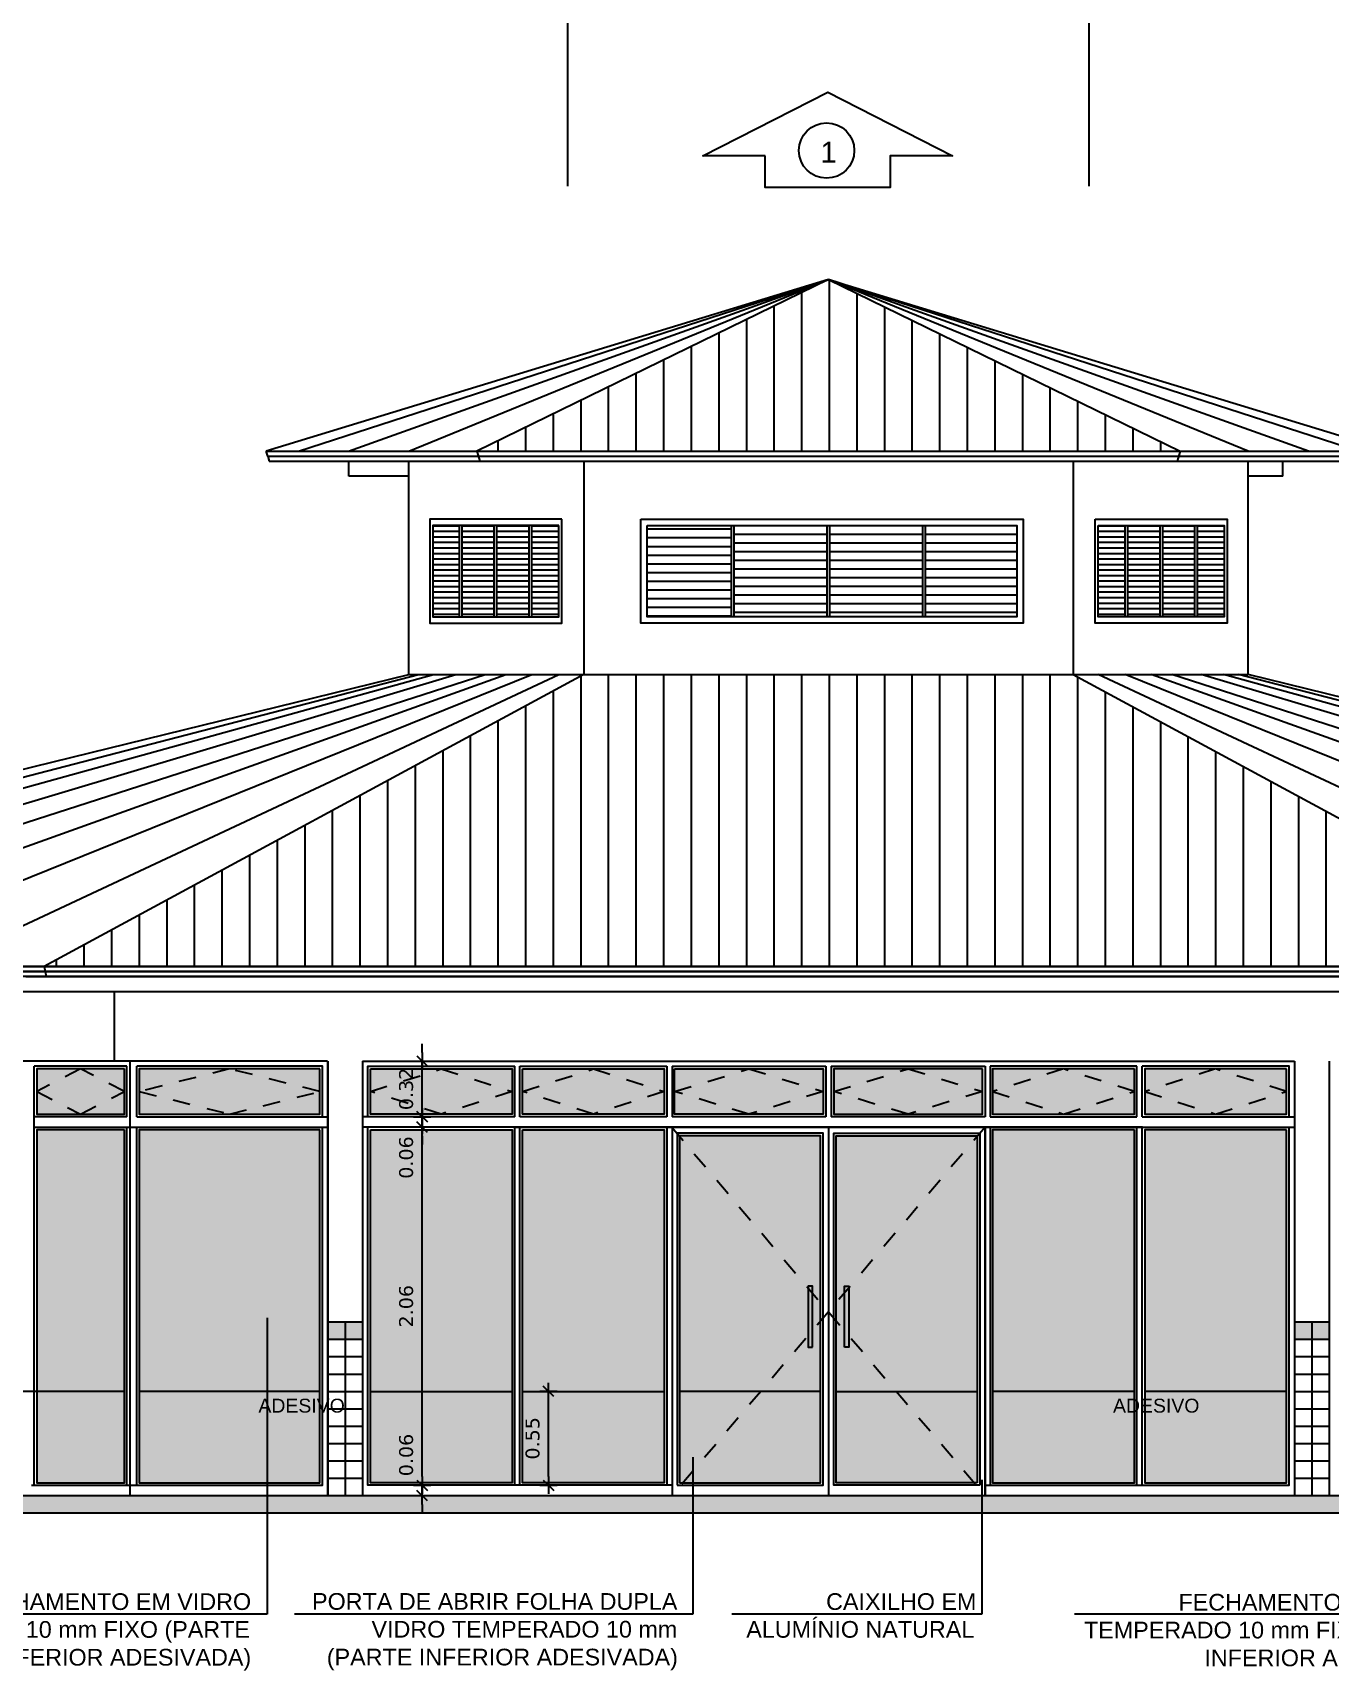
# Model space of a CAD drawing. Extents: x 299 to 462, y 54 to 131.
# Drawn here: x 335.65 to 343.11, y 61.16 to 70.59 of the extents above; entities that cross this region are included whole.
import ezdxf

# ---------------------------------------------------------------- set-up
doc = ezdxf.new("R2010")
doc.units = 0
doc.header["$LTSCALE"] = 0.005
doc.header["$PDMODE"] = 3
doc.linetypes.add('HIDDEN', pattern=[9.525, 6.35, -3.175])
doc.linetypes.add('HIDDEN2', pattern=[0.1875, 0.125, -0.0625])
doc.layers.get('0').update_dxf_attribs({"linetype": 'CONTINUOUS'})
doc.layers.get('Defpoints').update_dxf_attribs({"linetype": 'CONTINUOUS'})
for name, color, linetype in [('01', 1, 'CONTINUOUS'), ('0_HATCH', 1, 'CONTINUOUS'), ('A-01', 1, 'CONTINUOUS'), ('A-ALV', 6, 'CONTINUOUS'), ('A-CHAO', 8, 'CONTINUOUS'), ('A-ESQ', 1, 'CONTINUOUS'), ('A-PISOS-NIVEL', 1, 'CONTINUOUS'), ('AR-VEGETAÇÃO_árvores', 96, 'HIDDEN'), ('ARQ-ALV-VISTA2', 2, 'CONTINUOUS'), ('ARQ-CTA-1_075', 1, 'CONTINUOUS'), ('ARQ-ESQ-VISTA1', 2, 'CONTINUOUS'), ('ARQ-ESQ-VISTA2', 1, 'CONTINUOUS'), ('ARQ-HTC', 9, 'CONTINUOUS'), ('ARQ-PIS-CORTE', 2, 'CONTINUOUS'), ('ARQ-SMB-1_050', 1, 'CONTINUOUS'), ('ARQ-SMB-1_100', 1, 'CONTINUOUS'), ('ARQ-TXT-1_050', 2, 'CONTINUOUS'), ('ARQ-TXT-1_075', 2, 'CONTINUOUS')]:
    doc.layers.add(name, color=color, linetype=linetype)
doc.styles.add('A20', font='arial.ttf', dxfattribs={"height": 0.2})
doc.styles.add('ESC-50-A20', font='arial.ttf', dxfattribs={"height": 0.1})
doc.styles.add('FNDE Texto Cota 0025', font='verdana.ttf', dxfattribs={"height": 0.04})
doc.styles.add('FNDE Texto Cota 0050', font='verdana.ttf', dxfattribs={"height": 0.08})
doc.dimstyles.new('FNDE 1-0025', dxfattribs={"dimscale": 5, "dimtxt": 0.04, "dimasz": 0.0035, "dimexe": 0.15, "dimexo": 0.15, "dimgap": 0.0025, "dimtad": 1, "dimzin": 1, "dimdsep": 46, "dimtxsty": 'FNDE Texto Cota 0025', "dimblk": 'tic', "dimcen": 0.015, "dimdle": 0.15, "dimse1": 1, "dimse2": 1, "dimclrd": 251, "dimclre": 251, "dimclrt": 256, "dimaunit": 1, "dimadec": 3, "dimazin": 0, "dimtfac": 1, "dimtix": 1, "dimtmove": 2, "dimatfit": 3, "dimfxl": 0.15, "dimtvp": 1, "dimtolj": 1, "dimtzin": 0, "dimarcsym": 0})
doc.dimstyles.new('FNDE 1-0050', dxfattribs={"dimscale": 5, "dimtxt": 0.08, "dimasz": 0.01, "dimexe": 0.15, "dimexo": 0.15, "dimgap": 0.01, "dimtad": 1, "dimzin": 1, "dimdsep": 46, "dimtxsty": 'FNDE Texto Cota 0050', "dimblk": 'tic', "dimcen": 0.015, "dimdle": 0.15, "dimse1": 1, "dimse2": 1, "dimclrd": 251, "dimclre": 251, "dimclrt": 256, "dimaunit": 1, "dimadec": 3, "dimazin": 0, "dimtfac": 1, "dimtix": 1, "dimtmove": 2, "dimatfit": 3, "dimfxl": 0.15, "dimtvp": 1, "dimtolj": 1, "dimtzin": 0, "dimarcsym": 0})
pattern_1 = [(180, (316.18878, 58.401653), (-7e-18, -0.05), [])]
pattern_2 = [(90, (142.59208, 18.1505), (-0.15875, 3e-17), [])]
pattern_3 = [(7e-15, (538.08257, 23.870808), (3e-18, -0.03175), [])]
pattern_4 = [(180, (142.37796, 23.870808), (-3e-18, -0.03175), [])]

# ---------------------------------------------------------------- blocks, each defined once
blk = doc.blocks.new('tic')
at = {"color": 251}
for p, q in [((-1, 0), (1, 0)), ((0, -1), (0, 1))]:
    blk.add_line(p, q, dxfattribs=at)
blk.add_line((-0.6, -0.6), (0.6, 0.6))
blk = doc.blocks.new('*D12')
at = {"layer": 'ARQ-SMB-1_050', "color": 251, "lineweight": -2, "ltscale": 0.1, "transparency": 16777216}
blk.add_line((337.8931, 62.2797), (337.8931, 64.2397), dxfattribs=at)
at = {"layer": 'Defpoints', "color": 0, "ltscale": 0.1, "transparency": 16777216}
for p in [(337.8931, 64.2897), (338.2818, 64.2897), (338.9455, 62.2297)]:
    blk.add_point(p, dxfattribs=at)
at = {"layer": 'ARQ-SMB-1_050', "color": 251, "lineweight": -2, "ltscale": 0.1, "transparency": 16777216, "xscale": 0.05, "yscale": 0.05, "zscale": 0.05}
for p, rotation in [((337.8931, 64.2897), 90), ((337.8931, 62.2297), 270)]:
    blk.add_blockref('tic', p, dxfattribs=dict(at, rotation=rotation))
at = {"layer": 'ARQ-SMB-1_050', "ltscale": 0.1, "transparency": 16777216, "insert": (337.8014, 63.2597), "char_height": 0.08, "attachment_point": 5, "rotation": 90, "style": 'FNDE Texto Cota 0050'}
blk.add_mtext('\\A1;2.06', dxfattribs=at)
blk = doc.blocks.new('*D13')
at = {"layer": 'ARQ-SMB-1_050', "color": 251, "lineweight": -2, "ltscale": 0.1, "transparency": 16777216}
for p, q in [((337.8931, 64.3997), (337.8931, 64.4497)), ((337.8931, 64.2897), (337.8931, 64.3497)), ((337.8931, 64.2397), (337.8931, 64.1897))]:
    blk.add_line(p, q, dxfattribs=at)
at = {"layer": 'Defpoints', "color": 0, "ltscale": 0.1, "transparency": 16777216}
for p in [(337.8931, 64.3497), (338.2818, 64.3497), (338.2818, 64.2897)]:
    blk.add_point(p, dxfattribs=at)
at = {"layer": 'ARQ-SMB-1_050', "color": 251, "lineweight": -2, "ltscale": 0.1, "transparency": 16777216, "xscale": 0.05, "yscale": 0.05, "zscale": 0.05}
for p, rotation in [((337.8931, 64.3497), 270), ((337.8931, 64.2897), 90)]:
    blk.add_blockref('tic', p, dxfattribs=dict(at, rotation=rotation))
at = {"layer": 'ARQ-SMB-1_050', "ltscale": 0.1, "transparency": 16777216, "insert": (337.8014, 64.115), "char_height": 0.08, "attachment_point": 5, "rotation": 90, "style": 'FNDE Texto Cota 0050'}
blk.add_mtext('\\A1;0.06', dxfattribs=at)
blk = doc.blocks.new('*D46')
at = {"layer": 'ARQ-SMB-1_050', "color": 251, "lineweight": -2, "ltscale": 0.1, "transparency": 16777216}
for p, q in [((337.8931, 62.2797), (337.8931, 62.3297)), ((337.8931, 62.1697), (337.8931, 62.2297)), ((337.8931, 62.1197), (337.8931, 62.0697))]:
    blk.add_line(p, q, dxfattribs=at)
at = {"layer": 'Defpoints', "color": 0, "ltscale": 0.1, "transparency": 16777216}
for p in [(337.8931, 62.2297), (338.3118, 62.2297), (338.3118, 62.1697)]:
    blk.add_point(p, dxfattribs=at)
at = {"layer": 'ARQ-SMB-1_050', "color": 251, "lineweight": -2, "ltscale": 0.1, "transparency": 16777216, "xscale": 0.05, "yscale": 0.05, "zscale": 0.05}
for p, rotation in [((337.8931, 62.2297), 270), ((337.8931, 62.1697), 90)]:
    blk.add_blockref('tic', p, dxfattribs=dict(at, rotation=rotation))
at = {"layer": 'ARQ-SMB-1_050', "ltscale": 0.1, "transparency": 16777216, "insert": (337.8014, 62.4037), "char_height": 0.08, "attachment_point": 5, "rotation": 90, "style": 'FNDE Texto Cota 0050'}
blk.add_mtext('\\A1;0.06', dxfattribs=at)
blk = doc.blocks.new('*D47')
at = {"layer": 'ARQ-SMB-1_050', "color": 251, "lineweight": -2, "ltscale": 0.1, "transparency": 16777216}
for p, q in [((337.8931, 64.7197), (337.8931, 64.7697)), ((337.8931, 64.3497), (337.8931, 64.6697)), ((337.8931, 64.2997), (337.8931, 64.2497))]:
    blk.add_line(p, q, dxfattribs=at)
at = {"layer": 'Defpoints', "color": 0, "ltscale": 0.1, "transparency": 16777216}
for p in [(337.8931, 64.6697), (338.2818, 64.6697), (338.2818, 64.3497)]:
    blk.add_point(p, dxfattribs=at)
at = {"layer": 'ARQ-SMB-1_050', "color": 251, "lineweight": -2, "ltscale": 0.1, "transparency": 16777216, "xscale": 0.05, "yscale": 0.05, "zscale": 0.05}
for p, rotation in [((337.8931, 64.6697), 270), ((337.8931, 64.3497), 90)]:
    blk.add_blockref('tic', p, dxfattribs=dict(at, rotation=rotation))
at = {"layer": 'ARQ-SMB-1_050', "ltscale": 0.1, "transparency": 16777216, "insert": (337.8014, 64.5097), "char_height": 0.08, "attachment_point": 5, "rotation": 90, "style": 'FNDE Texto Cota 0050'}
blk.add_mtext('\\A1;0.32', dxfattribs=at)
blk = doc.blocks.new('*D48')
at = {"layer": 'ARQ-SMB-1_050', "color": 251, "lineweight": -2, "ltscale": 0.1, "transparency": 16777216}
blk.add_line((338.6202, 62.2797), (338.6202, 62.7197), dxfattribs=at)
at = {"layer": 'Defpoints', "color": 0, "ltscale": 0.1, "transparency": 16777216}
for p in [(338.5184, 62.7697), (338.6202, 62.7697), (338.5034, 62.2297)]:
    blk.add_point(p, dxfattribs=at)
at = {"layer": 'ARQ-SMB-1_050', "color": 251, "lineweight": -2, "ltscale": 0.1, "transparency": 16777216, "xscale": 0.05, "yscale": 0.05, "zscale": 0.05}
for p, rotation in [((338.6202, 62.7697), 90), ((338.6202, 62.2297), 270)]:
    blk.add_blockref('tic', p, dxfattribs=dict(at, rotation=rotation))
at = {"layer": 'ARQ-SMB-1_050', "ltscale": 0.1, "transparency": 16777216, "insert": (338.5286, 62.4997), "char_height": 0.08, "attachment_point": 5, "rotation": 90, "style": 'FNDE Texto Cota 0050'}
blk.add_mtext('\\A1;0.55', dxfattribs=at)

msp = doc.modelspace()

# ---------------------------------------------------------------- hatches: boundary and pattern name
at = {"layer": '0_HATCH'}
h = msp.add_hatch(color=160, dxfattribs=at)
h.paths.add_polyline_path([(337.4504, 63.1697), (337.3504, 63.1697), (337.3504, 63.0697), (337.4504, 63.0697)])
h.paths.add_polyline_path([(337.5504, 63.1697), (337.4504, 63.1697), (337.4504, 63.0697), (337.5504, 63.0697)])
h = msp.add_hatch(color=160, dxfattribs=at)
h.paths.add_polyline_path([(343.0101, 63.1697), (342.9101, 63.1697), (342.9101, 63.0697), (343.0101, 63.0697)])
h.paths.add_polyline_path([(343.1101, 63.1697), (343.0101, 63.1697), (343.0101, 63.0697), (343.1101, 63.0697)])
at = {"layer": 'A-01'}
h = msp.add_hatch(dxfattribs=at)
h.set_pattern_fill('ANSI31', color=9, scale=0.05, angle=45, style=0)
h.set_pattern_definition(pattern_2)
h.paths.add_polyline_path([(338.2084, 68.178), (342.2521, 68.178), (340.2303, 69.1668)])
h = msp.add_hatch(dxfattribs=at)
h.set_pattern_fill('ANSI31', color=9, scale=0.05, angle=45, style=0)
h.set_pattern_definition(pattern_2)
h.paths.add_polyline_path([(338.8225, 66.8937), (335.7184, 65.213), (344.7421, 65.213), (341.638, 66.8937)])
at = {"layer": 'A-ALV'}
h = msp.add_hatch(color=256, dxfattribs=at)
h.dxf.hatch_style = 1
h.set_gradient(color1=(214, 214, 214), color2=(214, 214, 214), tint=1)
h.paths.add_polyline_path([(349.6775, 62.1697), (344.2453, 62.1697), (344.1795, 62.1685), (344.1795, 62.1697), (337.0523, 62.1697), (337.0505, 62.169), (337.0398, 62.1697), (330.7831, 62.1697), (330.7831, 62.0697), (349.6775, 62.0697)])
at = {"layer": 'A-ESQ'}
h = msp.add_hatch(dxfattribs=at)
h.set_pattern_fill('ANSI31', color=256, scale=0.01, angle=135, style=0)
h.set_pattern_definition(pattern_3)
h.paths.add_polyline_path([(338.1082, 67.7511), (337.954, 67.7511), (337.954, 67.2251), (338.1082, 67.2251)])
h = msp.add_hatch(dxfattribs=at)
h.set_pattern_fill('ANSI31', color=256, scale=0.01, angle=135, style=0)
h.set_pattern_definition(pattern_3)
h.paths.add_polyline_path([(338.3082, 67.7511), (338.1232, 67.7511), (338.1232, 67.2251), (338.3082, 67.2251)])
h = msp.add_hatch(dxfattribs=at)
h.set_pattern_fill('ANSI31', color=256, scale=0.01, angle=135, style=0)
h.set_pattern_definition(pattern_3)
h.paths.add_polyline_path([(338.3232, 67.2251), (338.5082, 67.2251), (338.5082, 67.7511), (338.3232, 67.7511)])
h = msp.add_hatch(dxfattribs=at)
h.set_pattern_fill('ANSI31', color=256, scale=0.01, angle=135, style=0)
h.set_pattern_definition(pattern_3)
h.paths.add_polyline_path([(338.5232, 67.2251), (338.68, 67.2251), (338.68, 67.7511), (338.5232, 67.7511)])
h = msp.add_hatch(dxfattribs=at)
h.set_pattern_fill('ANSI31', color=256, scale=0.4, angle=135, style=0)
h.set_pattern_definition([(180, (316.22878, 58.180813), (-7e-18, -0.05), [])])
h.paths.add_polyline_path([(339.6727, 67.7511), (339.1872, 67.7511), (339.1872, 67.2251), (339.6727, 67.2251)])
h = msp.add_hatch(dxfattribs=at)
h.set_pattern_fill('ANSI31', color=256, scale=0.4, angle=135, style=0)
h.set_pattern_definition(pattern_1)
h.paths.add_polyline_path([(339.6877, 67.7511), (339.6877, 67.2251), (340.2227, 67.2251), (340.2227, 67.7511)])
h = msp.add_hatch(dxfattribs=at)
h.set_pattern_fill('ANSI31', color=256, scale=0.4, angle=135, style=0)
h.set_pattern_definition(pattern_1)
h.paths.add_polyline_path([(340.2377, 67.2251), (340.7727, 67.2251), (340.7727, 67.7511), (340.2377, 67.7511)])
h = msp.add_hatch(dxfattribs=at)
h.set_pattern_fill('ANSI31', color=256, scale=0.4, angle=135, style=0)
h.set_pattern_definition(pattern_1)
h.paths.add_polyline_path([(340.7877, 67.2251), (341.3132, 67.2251), (341.3132, 67.7511), (340.7877, 67.7511)])
h = msp.add_hatch(dxfattribs=at)
h.set_pattern_fill('ANSI31', color=256, scale=0.01, angle=135, style=0)
h.set_pattern_definition(pattern_4)
h.paths.add_polyline_path([(341.9373, 67.7511), (341.7806, 67.7511), (341.7806, 67.2251), (341.9373, 67.2251)])
h = msp.add_hatch(dxfattribs=at)
h.set_pattern_fill('ANSI31', color=256, scale=0.01, angle=135, style=0)
h.set_pattern_definition(pattern_4)
h.paths.add_polyline_path([(342.1373, 67.7511), (341.9523, 67.7511), (341.9523, 67.2251), (342.1373, 67.2251)])
h = msp.add_hatch(dxfattribs=at)
h.set_pattern_fill('ANSI31', color=256, scale=0.01, angle=135, style=0)
h.set_pattern_definition(pattern_4)
h.paths.add_polyline_path([(342.1523, 67.2251), (342.3373, 67.2251), (342.3373, 67.7511), (342.1523, 67.7511)])
h = msp.add_hatch(dxfattribs=at)
h.set_pattern_fill('ANSI31', color=256, scale=0.01, angle=135, style=0)
h.set_pattern_definition(pattern_4)
h.paths.add_polyline_path([(342.3523, 67.2251), (342.5066, 67.2251), (342.5066, 67.7511), (342.3523, 67.7511)])
at = {"layer": 'AR-VEGETAÇÃO_árvores'}
h = msp.add_hatch(color=256, dxfattribs=at)
h.dxf.hatch_style = 1
h.set_gradient(color1=(91, 91, 91), one_color=1, tint=1, name='CYLINDER')
h.paths.add_polyline_path([(340.1374, 63.3747), (340.1124, 63.3747), (340.1124, 63.3649), (340.1374, 63.3353)])
h.paths.add_polyline_path([(340.1374, 63.3353), (340.1124, 63.3649), (340.1124, 63.089), (340.1374, 63.1184)])
h.paths.add_polyline_path([(340.1374, 63.1184), (340.1124, 63.089), (340.1124, 63.0247), (340.1374, 63.0247)])
at = {"layer": 'ARQ-CTA-1_075', "ltscale": 0.1}
h = msp.add_hatch(color=256, dxfattribs=at)
h.dxf.hatch_style = 1
h.set_gradient(color1=(91, 91, 91), one_color=1, tint=1, name='CYLINDER')
h.paths.add_polyline_path([(340.3474, 63.3747), (340.3224, 63.3747), (340.3224, 63.3649), (340.3474, 63.3353)])
h.paths.add_polyline_path([(340.3474, 63.3353), (340.3224, 63.3649), (340.3224, 63.089), (340.3474, 63.1184)])
h.paths.add_polyline_path([(340.3474, 63.1184), (340.3224, 63.089), (340.3224, 63.0247), (340.3474, 63.0247)])
at = {"layer": 'ARQ-HTC'}
h = msp.add_hatch(color=7, dxfattribs=at)
h.set_gradient(color1=(235, 235, 255), color2=(163, 184, 184), rotation=45, name='INVCYLINDER')
h.paths.add_polyline_path([(333.319, 64.2747), (333.7115, 64.2747), (333.7115, 62.7697), (333.319, 62.7697)])
h.paths.add_polyline_path([(333.769, 64.2406), (334.1679, 64.2406), (334.1679, 62.7697), (333.769, 62.7697)])
h.paths.add_polyline_path([(334.1053, 63.0288), (334.1303, 63.0288), (334.1303, 63.3788), (334.1053, 63.3788)], flags=16)
h.paths.add_polyline_path([(334.2277, 64.2406), (334.6266, 64.2406), (334.6266, 62.7697), (334.2277, 62.7697)])
h.paths.add_polyline_path([(334.2903, 63.0288), (334.2903, 63.3788), (334.2653, 63.3788), (334.2653, 63.0288)], flags=16)
h.paths.add_polyline_path([(334.6865, 64.2747), (335.0789, 64.2747), (335.0789, 62.7697), (334.6865, 62.7697)])
h.paths.add_polyline_path([(335.1239, 64.2747), (335.4078, 64.2747), (335.4078, 62.7697), (335.1239, 62.7697)])
h.paths.add_polyline_path([(335.6763, 64.2747), (336.1805, 64.2747), (336.1805, 62.7697), (335.6763, 62.7697)])
h.paths.add_polyline_path([(336.2664, 64.2747), (337.3047, 64.2747), (337.3047, 62.7697), (336.2664, 62.7697)])
h.paths.add_polyline_path([(336.7856, 64.6247), (337.3047, 64.6247), (337.3047, 64.4947)])
h.paths.add_polyline_path([(337.3047, 64.4947), (337.3047, 64.3647), (336.7856, 64.3647)])
h.paths.add_polyline_path([(336.7856, 64.6247), (337.3047, 64.4947), (336.7856, 64.3647), (336.2664, 64.4947)])
h.paths.add_polyline_path([(336.2664, 64.6247), (336.7856, 64.6247), (336.2664, 64.4947)])
h.paths.add_polyline_path([(336.2664, 64.4947), (336.7856, 64.3647), (336.2664, 64.3647)])
h.paths.add_polyline_path([(335.9284, 64.6247), (336.1805, 64.6247), (336.1805, 64.4947)])
h.paths.add_polyline_path([(336.1805, 64.4947), (336.1805, 64.3647), (335.9284, 64.3647)])
h.paths.add_polyline_path([(335.6763, 64.4947), (335.9284, 64.6247), (336.1805, 64.4947), (335.9284, 64.3647)])
h.paths.add_polyline_path([(335.6763, 64.6247), (335.9284, 64.6247), (335.6763, 64.4947)])
h.paths.add_polyline_path([(335.6763, 64.4947), (335.9284, 64.3647), (335.6763, 64.3647)])
h.paths.add_polyline_path([(335.333, 64.6247), (335.4078, 64.6247), (335.4078, 64.5782)], flags=17)
h.paths.add_polyline_path([(335.4078, 64.4112), (335.4078, 64.3647), (335.333, 64.3647)], flags=17)
h.paths.add_polyline_path([(335.1239, 64.4947), (335.333, 64.6247), (335.4078, 64.5782), (335.4078, 64.4112), (335.333, 64.3647)])
h.paths.add_polyline_path([(335.1239, 64.6247), (335.333, 64.6247), (335.1239, 64.4947)], flags=17)
h.paths.add_polyline_path([(335.1239, 64.4947), (335.333, 64.3647), (335.1239, 64.3647)])
h.paths.add_polyline_path([(334.8827, 64.6247), (335.0789, 64.6247), (335.0789, 64.4947)])
h.paths.add_polyline_path([(335.0789, 64.4947), (335.0789, 64.3647), (334.8827, 64.3647)])
h.paths.add_polyline_path([(334.8827, 64.6247), (335.0789, 64.4947), (334.8827, 64.3647), (334.6865, 64.4947)])
h.paths.add_polyline_path([(334.6865, 64.6247), (334.8827, 64.6247), (334.6865, 64.4947)], flags=17)
h.paths.add_polyline_path([(334.6865, 64.4947), (334.8827, 64.3647), (334.6865, 64.3647)])
h.paths.add_polyline_path([(334.4309, 64.6247), (334.6416, 64.6247), (334.6416, 64.4947)])
h.paths.add_polyline_path([(334.6416, 64.4947), (334.6416, 64.3647), (334.4309, 64.3647)])
h.paths.add_polyline_path([(334.2202, 64.4947), (334.4309, 64.6247), (334.6416, 64.4947), (334.4309, 64.3647)])
h.paths.add_polyline_path([(334.2202, 64.6247), (334.4309, 64.6247), (334.2202, 64.4947)])
h.paths.add_polyline_path([(334.2202, 64.4947), (334.4309, 64.3647), (334.2202, 64.3647)])
h.paths.add_polyline_path([(333.9734, 64.6247), (334.1753, 64.6247), (334.1753, 64.4947)])
h.paths.add_polyline_path([(334.1753, 64.4947), (334.1753, 64.3647), (333.9734, 64.3647)])
h.paths.add_polyline_path([(333.9734, 64.6247), (334.1753, 64.4947), (333.9734, 64.3647), (333.7714, 64.4947)])
h.paths.add_polyline_path([(333.7714, 64.6247), (333.9734, 64.6247), (333.7714, 64.4947)], flags=17)
h.paths.add_polyline_path([(333.7714, 64.4947), (333.9734, 64.3647), (333.7714, 64.3647)])
h.paths.add_polyline_path([(333.5302, 64.6247), (333.7115, 64.6247), (333.7116, 64.4947)], flags=17)
h.paths.add_polyline_path([(333.319, 64.4947), (333.5302, 64.6247), (333.7116, 64.4947), (333.5302, 64.3647)])
h.paths.add_polyline_path([(333.319, 64.6247), (333.5302, 64.6247), (333.319, 64.4947)])
h.paths.add_polyline_path([(333.7116, 64.4947), (333.7115, 64.3647), (333.5302, 64.3647)], flags=17)
h.paths.add_polyline_path([(333.319, 64.4947), (333.5302, 64.3647), (333.319, 64.3647)])
h.paths.add_polyline_path([(333.0927, 64.6247), (333.274, 64.6247), (333.274, 64.4947)])
h.paths.add_polyline_path([(333.274, 64.4947), (333.274, 64.3647), (333.0927, 64.3647)])
h.paths.add_polyline_path([(333.0927, 64.6247), (333.274, 64.4947), (333.0927, 64.3647), (332.8964, 64.4947)])
h.paths.add_polyline_path([(332.8964, 64.6247), (333.0927, 64.6247), (332.8964, 64.4947)])
h.paths.add_polyline_path([(332.8964, 64.4947), (333.0927, 64.3647), (332.8964, 64.3647)])
h.paths.add_polyline_path([(333.274, 64.2747), (333.274, 62.7697), (332.8964, 62.7697), (332.8964, 64.2747)])
h = msp.add_hatch(color=7, dxfattribs=at)
h.set_gradient(color1=(235, 235, 255), color2=(163, 184, 184), rotation=45, name='INVCYLINDER')
h.paths.add_polyline_path([(338.4104, 64.3647), (338.4104, 64.6247), (337.5954, 64.6247), (337.5954, 64.3647)])
h = msp.add_hatch(color=7, dxfattribs=at)
h.set_gradient(color1=(235, 235, 255), color2=(163, 184, 184), rotation=45, name='INVCYLINDER')
h.paths.add_polyline_path([(339.2854, 64.3647), (339.2854, 64.6247), (338.4704, 64.6247), (338.4704, 64.3647)])
h = msp.add_hatch(color=7, dxfattribs=at)
h.set_gradient(color1=(235, 235, 255), color2=(163, 184, 184), rotation=45, name='INVCYLINDER')
h.paths.add_polyline_path([(340.2005, 64.3647), (340.2005, 64.6247), (339.3454, 64.6247), (339.3454, 64.3647)])
h = msp.add_hatch(color=7, dxfattribs=at)
h.set_gradient(color1=(235, 235, 255), color2=(163, 184, 184), rotation=45, name='INVCYLINDER')
h.paths.add_polyline_path([(341.1155, 64.3647), (341.1155, 64.6247), (340.2603, 64.6247), (340.2603, 64.3647)])
h = msp.add_hatch(color=7, dxfattribs=at)
h.set_gradient(color1=(235, 235, 255), color2=(163, 184, 184), rotation=45, name='INVCYLINDER')
h.paths.add_polyline_path([(341.9894, 64.3647), (341.9894, 64.6247), (341.1744, 64.6247), (341.1744, 64.3647)])
h = msp.add_hatch(color=7, dxfattribs=at)
h.set_gradient(color1=(235, 235, 255), color2=(163, 184, 184), rotation=45, name='INVCYLINDER')
h.paths.add_polyline_path([(342.8644, 64.3647), (342.8644, 64.6247), (342.0494, 64.6247), (342.0494, 64.3647)])
h = msp.add_hatch(color=7, dxfattribs=at)
h.set_gradient(color1=(235, 235, 255), color2=(163, 184, 184), rotation=45, name='INVCYLINDER')
h.paths.add_polyline_path([(338.4104, 64.2747), (337.5954, 64.2747), (337.5954, 62.7697), (338.4104, 62.7697)])
h.paths.add_polyline_path([(339.2854, 64.2747), (338.4704, 64.2747), (338.4704, 62.7697), (339.2854, 62.7697)])
h.paths.add_polyline_path([(340.1846, 63.2795), (340.1374, 63.3353), (340.1374, 63.1184), (340.1846, 63.1739)])
h.paths.add_polyline_path([(340.1124, 63.3649), (339.3743, 64.2365), (339.3743, 62.7697), (339.8408, 62.7697), (340.1124, 63.089)])
h.paths.add_polyline_path([(340.1846, 64.2406), (339.3743, 64.2406), (339.3743, 64.2365), (340.1124, 63.3649), (340.1124, 63.3747), (340.1374, 63.3747), (340.1374, 63.3353), (340.1846, 63.2795)])
h.paths.add_polyline_path([(340.1846, 63.1739), (340.1374, 63.1184), (340.1374, 63.0247), (340.1124, 63.0247), (340.1124, 63.089), (339.8408, 62.7697), (340.1846, 62.7697)])
h.paths.add_polyline_path([(340.3474, 63.0894), (340.3474, 63.0247), (340.3224, 63.0247), (340.3224, 63.1187), (340.2752, 63.1741), (340.2752, 62.7697), (340.6203, 62.7697)])
h.paths.add_polyline_path([(340.3224, 63.3353), (340.2752, 63.2795), (340.2752, 63.1741), (340.3224, 63.1187)])
h.paths.add_polyline_path([(341.0855, 64.2365), (341.0855, 64.2406), (340.2752, 64.2406), (340.2752, 63.2795), (340.3224, 63.3353), (340.3224, 63.3747), (340.3474, 63.3747), (340.3474, 63.3649)])
h.paths.add_polyline_path([(341.0855, 64.2365), (340.3474, 63.3649), (340.3474, 63.0894), (340.6203, 62.7697), (341.0855, 62.7697)])
h.paths.add_polyline_path([(341.9894, 64.2747), (341.1744, 64.2747), (341.1744, 62.7697), (341.9894, 62.7697)])
h.paths.add_polyline_path([(342.8644, 64.2747), (342.0494, 64.2747), (342.0494, 62.7697), (342.8644, 62.7697)])
at = {"layer": 'ARQ-HTC', "ltscale": 0.1}
h = msp.add_hatch(color=256, dxfattribs=at)
h.paths.add_polyline_path([(336.2664, 62.7697), (337.3047, 62.7697), (337.3047, 62.2447), (336.2664, 62.2447)])
h.paths.add_polyline_path([(335.6763, 62.7697), (336.1805, 62.7697), (336.1805, 62.2447), (335.6763, 62.2447)])
h.paths.add_polyline_path([(335.1239, 62.7697), (335.4078, 62.7697), (335.4078, 62.2447), (335.1239, 62.2447)])
h.paths.add_polyline_path([(334.6865, 62.7697), (335.0789, 62.7697), (335.0789, 62.2447), (334.6865, 62.2447)])
h.paths.add_polyline_path([(334.2277, 62.7697), (334.6266, 62.7697), (334.6266, 62.2447), (334.2277, 62.2447)])
h.paths.add_polyline_path([(333.769, 62.7697), (334.1679, 62.7697), (334.1679, 62.2447), (333.769, 62.2447)])
h.paths.add_polyline_path([(333.319, 62.7697), (333.7115, 62.7697), (333.7115, 62.2447), (333.319, 62.2447)])
h.paths.add_polyline_path([(332.8964, 62.7697), (333.274, 62.7697), (333.274, 62.2447), (332.8964, 62.2447)])
h = msp.add_hatch(color=256, dxfattribs=at)
h.paths.add_polyline_path([(337.5954, 62.2447), (337.6153, 62.2447), (338.0619, 62.7697), (337.5954, 62.7697)])
h.paths.add_polyline_path([(338.4058, 62.2447), (338.4058, 62.7697), (338.0619, 62.7697), (337.6153, 62.2447)])
h = msp.add_hatch(color=256, dxfattribs=at)
h.paths.add_polyline_path([(338.4704, 62.2447), (338.4903, 62.2447), (338.9369, 62.7697), (338.4704, 62.7697)])
h.paths.add_polyline_path([(339.2807, 62.2447), (339.2807, 62.7697), (338.9369, 62.7697), (338.4903, 62.2447)])
h = msp.add_hatch(color=256, dxfattribs=at)
h.paths.add_polyline_path([(339.3743, 62.2447), (339.3942, 62.2447), (339.8408, 62.7697), (339.3743, 62.7697)])
h.paths.add_polyline_path([(340.1846, 62.2447), (340.1846, 62.7697), (339.8408, 62.7697), (339.3942, 62.2447)])
h = msp.add_hatch(color=256, dxfattribs=at)
h.paths.add_polyline_path([(341.0855, 62.7697), (340.6203, 62.7697), (341.0683, 62.2447), (341.0855, 62.2447)])
h.paths.add_polyline_path([(341.0683, 62.2447), (340.6203, 62.7697), (340.2752, 62.7697), (340.2752, 62.2447)])
h = msp.add_hatch(color=256, dxfattribs=at)
h.paths.add_polyline_path([(341.1744, 62.2447), (341.1943, 62.2447), (341.6409, 62.7697), (341.1744, 62.7697)])
h.paths.add_polyline_path([(341.9848, 62.2447), (341.9848, 62.7697), (341.6409, 62.7697), (341.1943, 62.2447)])
h = msp.add_hatch(color=256, dxfattribs=at)
h.paths.add_polyline_path([(342.0494, 62.2447), (342.0693, 62.2447), (342.5159, 62.7697), (342.0494, 62.7697)])
h.paths.add_polyline_path([(342.8597, 62.2447), (342.8597, 62.7697), (342.5159, 62.7697), (342.0693, 62.2447)])

# ---------------------------------------------------------------- linework, layer by layer
at = {"layer": '01', "color": 251}
for p, q in [((337.3504, 63.1697), (337.5504, 63.1697)), ((337.4504, 63.1697), (337.4504, 62.1697)), ((342.9101, 63.1697), (343.1101, 63.1697)), ((343.0101, 63.1697), (343.0101, 62.1697)), ((337.3504, 63.0697), (337.5504, 63.0697)), ((342.9101, 63.0697), (343.1101, 63.0697)), ((337.3504, 62.9697), (337.5504, 62.9697)), ((342.9101, 62.9697), (343.1101, 62.9697)), ((337.3504, 62.8697), (337.5504, 62.8697)), ((342.9101, 62.8697), (343.1101, 62.8697)), ((335.6811, 62.7697), (335.4078, 62.7697)), ((337.3504, 62.7697), (337.5504, 62.7697)), ((342.9101, 62.7697), (343.1101, 62.7697)), ((337.3504, 62.6697), (337.5504, 62.6697)), ((342.9101, 62.6697), (343.1101, 62.6697)), ((337.3504, 62.5697), (337.5504, 62.5697)), ((342.9101, 62.5697), (343.1101, 62.5697)), ((337.3504, 62.4697), (337.5504, 62.4697)), ((342.9101, 62.4697), (343.1101, 62.4697)), ((337.3504, 62.3697), (337.5504, 62.3697)), ((342.9101, 62.3697), (343.1101, 62.3697)), ((337.3504, 62.2697), (337.5504, 62.2697)), ((342.9101, 62.2697), (343.1101, 62.2697))]:
    msp.add_line(p, q, dxfattribs=at)
at = {"layer": 'A-01', "color": 3}
for p, q in [((340.2303, 69.1668), (336.9963, 68.178)), ((340.2303, 69.1668), (338.2084, 68.178)), ((340.2303, 69.1668), (343.4642, 68.178)), ((340.2303, 69.1668), (342.2521, 68.178)), ((336.9963, 68.178), (343.4642, 68.178)), ((337.0051, 68.1493), (336.9963, 68.178)), ((337.0051, 68.1493), (337.0138, 68.1206)), ((338.2084, 68.178), (338.2258, 68.1206)), ((342.2521, 68.178), (342.2348, 68.1206)), ((337.0138, 68.1206), (343.4467, 68.1206)), ((330.9785, 65.213), (337.817, 66.8937)), ((338.8225, 66.8937), (335.7184, 65.213)), ((341.638, 66.8937), (344.7421, 65.213)), ((349.4821, 65.213), (342.6435, 66.8937)), ((345.0453, 65.213), (330.9785, 65.213)), ((344.8471, 65.1556), (330.9916, 65.1556)), ((335.4152, 65.213), (349.4821, 65.213)), ((335.6135, 65.1556), (349.4689, 65.1556)), ((335.7184, 65.213), (335.7311, 65.1556)), ((335.7184, 65.213), (335.7311, 65.1556)), ((336.1218, 65.0697), (336.1218, 64.6697)), ((337.3497, 64.6697), (335.5078, 64.6697)), ((337.3497, 64.6697), (337.3497, 62.1697)), ((337.3504, 64.6697), (337.3504, 62.1697)), ((337.5504, 64.6697), (342.9101, 64.6697)), ((337.5504, 64.6697), (337.5504, 62.1697)), ((342.9101, 64.6697), (342.9101, 62.1697)), ((343.1101, 64.6697), (343.1101, 62.1697)), ((349.6775, 62.1697), (330.7831, 62.1697))]:
    msp.add_line(p, q, dxfattribs=at)
at = {"layer": 'A-01', "color": 9}
for p, q in [((337.1829, 68.178), (340.2303, 69.1668)), ((337.4689, 68.178), (340.2303, 69.1668)), ((337.817, 68.178), (340.2303, 69.1668)), ((343.2777, 68.178), (340.2303, 69.1668)), ((342.9916, 68.178), (340.2303, 69.1668)), ((342.6435, 68.178), (340.2303, 69.1668)), ((331.3973, 65.213), (337.8728, 66.8937)), ((331.877, 65.213), (337.9577, 66.8937)), ((332.4764, 65.213), (338.0873, 66.8937)), ((333.0424, 65.213), (338.2556, 66.8937)), ((333.688, 65.213), (338.3742, 66.8937)), ((334.3633, 65.213), (338.5232, 66.8937)), ((335.0918, 65.213), (338.6796, 66.8937)), ((345.3687, 65.213), (341.7809, 66.8937)), ((346.0972, 65.213), (341.9374, 66.8937)), ((346.7725, 65.213), (342.0863, 66.8937)), ((347.4182, 65.213), (342.2049, 66.8937)), ((347.9841, 65.213), (342.3732, 66.8937)), ((348.5836, 65.213), (342.5028, 66.8937)), ((349.0632, 65.213), (342.5877, 66.8937))]:
    msp.add_line(p, q, dxfattribs=at)
at = {"layer": 'A-01'}
for p, q in [((337.0051, 68.1493), (343.4555, 68.1493)), ((337.4723, 68.0347), (337.4723, 68.1206)), ((342.8435, 68.0347), (342.8435, 68.1206)), ((337.817, 68.0347), (337.4723, 68.0347)), ((342.8435, 68.0347), (342.6435, 68.0347)), ((344.9233, 65.1843), (330.9852, 65.1843)), ((335.5373, 65.1843), (349.4753, 65.1843)), ((331.4775, 65.0697), (348.983, 65.0697))]:
    msp.add_line(p, q, dxfattribs=at)
at = {"layer": 'A-01', "color": 2}
for p, q in [((337.817, 66.8937), (337.817, 68.1206)), ((338.8225, 68.1206), (338.8225, 66.8937)), ((341.638, 68.1206), (341.638, 66.8937)), ((342.6435, 66.8937), (342.6435, 68.1206)), ((337.817, 66.8937), (342.6435, 66.8937))]:
    msp.add_line(p, q, dxfattribs=at)
at = {"layer": 'A-CHAO', "color": 6}
msp.add_line((349.6775, 62.0697), (330.7831, 62.0697), dxfattribs=at)
at = {"layer": 'A-ESQ'}
for p, q in [((338.1082, 67.2251), (338.1082, 67.7511)), ((338.1232, 67.2251), (338.1232, 67.7511)), ((338.3082, 67.2251), (338.3082, 67.7511)), ((338.3232, 67.2251), (338.3232, 67.7511)), ((338.5082, 67.2251), (338.5082, 67.7511)), ((338.5232, 67.2251), (338.5232, 67.7511)), ((339.6727, 67.2251), (339.6727, 67.7511)), ((339.6877, 67.2251), (339.6877, 67.7511)), ((340.2227, 67.2251), (340.2227, 67.7511)), ((340.2377, 67.2251), (340.2377, 67.7511)), ((340.7727, 67.2251), (340.7727, 67.7511)), ((340.7877, 67.2251), (340.7877, 67.7511)), ((341.9373, 67.2251), (341.9373, 67.7511)), ((341.9523, 67.2251), (341.9523, 67.7511)), ((342.1373, 67.2251), (342.1373, 67.7511)), ((342.1523, 67.2251), (342.1523, 67.7511)), ((342.3373, 67.2251), (342.3373, 67.7511)), ((342.3523, 67.2251), (342.3523, 67.7511))]:
    msp.add_line(p, q, dxfattribs=at)
for points in [[(338.697, 67.7881), (337.937, 67.7881), (337.937, 67.1881), (338.697, 67.1881)], [(339.1502, 67.7881), (341.3502, 67.7881), (341.3502, 67.1881), (339.1502, 67.1881)], [(341.7636, 67.7881), (342.5236, 67.7881), (342.5236, 67.1881), (341.7636, 67.1881)], [(338.68, 67.7511), (337.954, 67.7511), (337.954, 67.2251), (338.68, 67.2251)], [(339.1872, 67.7511), (341.3132, 67.7511), (341.3132, 67.2251), (339.1872, 67.2251)], [(341.7806, 67.7511), (342.5066, 67.7511), (342.5066, 67.2251), (341.7806, 67.2251)]]:
    msp.add_lwpolyline(points, close=True, dxfattribs=at)
at = {"layer": 'A-PISOS-NIVEL', "color": 1}
for p, q in [((338.7303, 69.7028), (338.7303, 72.542)), ((341.7303, 69.7028), (341.7303, 72.542))]:
    msp.add_line(p, q, dxfattribs=at)
at = {"layer": 'ARQ-ALV-VISTA2'}
for p, q in [((336.2141, 62.1697), (336.2141, 64.6697)), ((335.6613, 62.2297), (335.6613, 64.6397)), ((336.1955, 64.6397), (335.6613, 64.6397)), ((336.1955, 64.3497), (336.1955, 64.6397)), ((336.2514, 64.3497), (336.2514, 64.6397)), ((338.4254, 64.3497), (338.4254, 64.6397)), ((338.4554, 64.3497), (338.4554, 64.6397)), ((339.3004, 64.6397), (339.3004, 64.3497)), ((339.3304, 64.6397), (339.3304, 64.3497)), ((340.2153, 64.6397), (340.2153, 64.3497)), ((340.2453, 64.6397), (340.2453, 64.3497)), ((341.1305, 64.6397), (341.1305, 64.3497)), ((341.1594, 64.6397), (341.1594, 64.3497)), ((342.0044, 64.3497), (342.0044, 64.6397)), ((342.0344, 64.3497), (342.0344, 64.6397)), ((336.1955, 64.3497), (335.6613, 64.3497)), ((335.6613, 64.2897), (337.3497, 64.2897)), ((335.6613, 64.2897), (337.3497, 64.2897)), ((336.1955, 62.2297), (336.1955, 64.2897)), ((336.2514, 64.3497), (337.3497, 64.3497)), ((336.2514, 62.2297), (336.2514, 64.2897)), ((338.4254, 64.3497), (337.5504, 64.3497)), ((342.0355, 64.2897), (337.5504, 64.2897)), ((342.0355, 64.2897), (337.5504, 64.2897)), ((338.4243, 64.2897), (342.9094, 64.2897)), ((338.4243, 64.2897), (342.9094, 64.2897)), ((338.4254, 62.2297), (338.4254, 64.2897)), ((339.3004, 64.3497), (338.4554, 64.3497)), ((338.4554, 62.2297), (338.4554, 64.2897)), ((339.3004, 64.2897), (339.3004, 62.2297)), ((340.2153, 64.3497), (339.3304, 64.3497)), ((339.3304, 64.2897), (339.3304, 62.1697)), ((340.2299, 64.2897), (340.2299, 62.1697)), ((340.2299, 64.2856), (340.2299, 62.1697)), ((341.1305, 64.3497), (340.2453, 64.3497)), ((341.1305, 64.2897), (341.1305, 62.1697)), ((341.1305, 62.1759), (341.1305, 64.2856)), ((341.1594, 64.3497), (342.0044, 64.3497)), ((341.1594, 64.2897), (341.1594, 62.2297)), ((342.0044, 62.2297), (342.0044, 64.2897)), ((342.0344, 64.3497), (342.9094, 64.3497)), ((342.0344, 62.2297), (342.0344, 64.2897))]:
    msp.add_line(p, q, dxfattribs=at)
for points in [[(337.3197, 64.3497), (337.3197, 64.6397), (336.2514, 64.6397)], [(337.5804, 64.3497), (337.5804, 64.6397), (338.4254, 64.6397)], [(338.4554, 64.6397), (339.3004, 64.6397)], [(339.3304, 64.6397), (340.2153, 64.6397)], [(340.2453, 64.6397), (341.1305, 64.6397)], [(342.0044, 64.6397), (341.1594, 64.6397)], [(342.8794, 64.3497), (342.8794, 64.6397), (342.0344, 64.6397)], [(335.6464, 62.2297), (337.3197, 62.2297), (337.3197, 64.2897)], [(339.3304, 62.2297), (337.5804, 62.2297), (337.5804, 64.2897)], [(341.1305, 62.2297), (342.8794, 62.2297), (342.8794, 64.2897)]]:
    msp.add_lwpolyline(points, dxfattribs=at)
for points in [[(339.3593, 62.2297), (340.1996, 62.2297), (340.1996, 64.2556), (339.3593, 64.2556)], [(341.1005, 62.2297), (340.2602, 62.2297), (340.2602, 64.2556), (341.1005, 64.2556)]]:
    msp.add_lwpolyline(points, close=True, dxfattribs=at)
at = {"layer": 'ARQ-CTA-1_075', "ltscale": 0.1}
for p, q in [((340.1846, 62.7697), (339.3743, 62.7697)), ((340.2752, 62.7697), (341.0855, 62.7697))]:
    msp.add_line(p, q, dxfattribs=at)
for points in [[(339.3743, 62.2447), (340.1846, 62.2447), (340.1846, 64.2406), (339.3743, 64.2406)], [(341.0855, 62.2447), (340.2752, 62.2447), (340.2752, 64.2406), (341.0855, 64.2406)]]:
    msp.add_lwpolyline(points, close=True, dxfattribs=at)
for points in [[(340.1374, 63.0247), (340.1374, 63.3747), (340.1124, 63.3747), (340.1124, 63.0247), (340.1374, 63.0247)], [(340.3224, 63.0247), (340.3224, 63.3747), (340.3474, 63.3747), (340.3474, 63.0247), (340.3224, 63.0247)]]:
    msp.add_lwpolyline(points, dxfattribs=at)
at = {"layer": 'ARQ-ESQ-VISTA1', "ltscale": 0.1}
for p, q in [((335.6613, 64.2897), (337.3497, 64.2897)), ((342.0355, 64.2897), (337.5504, 64.2897)), ((338.4243, 64.2897), (342.9094, 64.2897)), ((338.4243, 64.2897), (342.9094, 64.2897))]:
    msp.add_line(p, q, dxfattribs=at)
at = {"layer": 'ARQ-ESQ-VISTA2', "linetype": 'HIDDEN2', "ltscale": 0.05}
for points in [[(336.1805, 64.4947), (335.9284, 64.6247), (335.6763, 64.4947), (335.9284, 64.3647), (336.1805, 64.4947)], [(337.3047, 64.4947), (336.7856, 64.6247), (336.2664, 64.4947), (336.7856, 64.3647), (337.3047, 64.4947)], [(337.5954, 64.4947), (338.0029, 64.6247), (338.4104, 64.4947), (338.0029, 64.3647), (337.5954, 64.4947)], [(338.4704, 64.4947), (338.8779, 64.6247), (339.2854, 64.4947), (338.8779, 64.3647), (338.4704, 64.4947)], [(339.3454, 64.4947), (339.7728, 64.6247), (340.2003, 64.4947), (339.7728, 64.3647), (339.3454, 64.4947)], [(340.2603, 64.4947), (340.6879, 64.6247), (341.1155, 64.4947), (340.6879, 64.3647), (340.2603, 64.4947)], [(341.9894, 64.4947), (341.5819, 64.6247), (341.1744, 64.4947), (341.5819, 64.3647), (341.9894, 64.4947)], [(342.8644, 64.4947), (342.4569, 64.6247), (342.0494, 64.4947), (342.4569, 64.3647), (342.8644, 64.4947)], [(339.3293, 64.2897), (340.2295, 63.2266), (339.3304, 62.1697)], [(341.1305, 64.2897), (340.2303, 63.2266), (341.1305, 62.1719)]]:
    msp.add_lwpolyline(points, dxfattribs=at)
at = {"layer": 'ARQ-HTC', "color": 151, "true_color": 0x94c6f4}
msp.add_lwpolyline([(339.3454, 64.6247), (340.2003, 64.6247), (340.2003, 64.3647), (339.3454, 64.3647)], close=True, dxfattribs=at)
at = {"layer": 'ARQ-PIS-CORTE'}
for p, q in [((339.3293, 64.2897), (340.2299, 64.2897)), ((341.1305, 64.2897), (340.2299, 64.2897)), ((341.1305, 62.1697), (340.2299, 62.1697))]:
    msp.add_line(p, q, dxfattribs=at)
at = {"layer": 'ARQ-SMB-1_100', "ltscale": 0.1}
for p, q in [((336.1805, 62.7697), (335.6763, 62.7697)), ((337.3047, 62.7697), (336.2664, 62.7697)), ((337.5954, 62.7697), (338.4104, 62.7697)), ((338.4704, 62.7697), (339.2854, 62.7697)), ((341.9894, 62.7697), (341.1744, 62.7697)), ((342.8644, 62.7697), (342.0494, 62.7697))]:
    msp.add_line(p, q, dxfattribs=at)
at = {"layer": 'ARQ-SMB-1_100'}
msp.add_lwpolyline([(339.8664, 69.8771), (339.5071, 69.8771), (340.2257, 70.2428), (340.9443, 69.8771), (340.585, 69.8771), (340.585, 69.6942), (339.8664, 69.6942), (339.8664, 69.8771)], dxfattribs=at)
at = {"layer": 'ARQ-SMB-1_100', "ltscale": 0.1}
for points in [[(336.1805, 64.6247), (335.6763, 64.6247), (335.6763, 64.3647), (336.1805, 64.3647)], [(337.3047, 64.6247), (336.2664, 64.6247), (336.2664, 64.3647), (337.3047, 64.3647)], [(337.5954, 64.6247), (338.4104, 64.6247), (338.4104, 64.3647), (337.5954, 64.3647)], [(338.4704, 64.6247), (339.2854, 64.6247), (339.2854, 64.3647), (338.4704, 64.3647)], [(339.3454, 64.6247), (340.2003, 64.6247), (340.2003, 64.3647), (339.3454, 64.3647)], [(341.1155, 64.6247), (340.2603, 64.6247), (340.2603, 64.3647), (341.1155, 64.3647)], [(341.1155, 64.6247), (340.2603, 64.6247), (340.2603, 64.3647), (341.1155, 64.3647)], [(341.9894, 64.6247), (341.1744, 64.6247), (341.1744, 64.3647), (341.9894, 64.3647)], [(342.8644, 64.6247), (342.0494, 64.6247), (342.0494, 64.3647), (342.8644, 64.3647)], [(336.1805, 64.2747), (335.6763, 64.2747), (335.6763, 62.2447), (336.1805, 62.2447)], [(337.3047, 64.2747), (336.2664, 64.2747), (336.2664, 62.2447), (337.3047, 62.2447)], [(337.5954, 64.2747), (338.4104, 64.2747), (338.4104, 62.2447), (337.5954, 62.2447)], [(338.4704, 64.2747), (339.2854, 64.2747), (339.2854, 62.2447), (338.4704, 62.2447)], [(341.9894, 64.2747), (341.1744, 64.2747), (341.1744, 62.2447), (341.9894, 62.2447)], [(342.8644, 64.2747), (342.0494, 64.2747), (342.0494, 62.2447), (342.8644, 62.2447)]]:
    msp.add_lwpolyline(points, close=True, dxfattribs=at)
at = {"layer": 'ARQ-SMB-1_100', "color": 2}
msp.add_circle((340.2192, 69.9077), 0.1591, dxfattribs=at)

# ---------------------------------------------------------------- texts
at = {"layer": 'ARQ-TXT-1_050', "insert": (340.1838, 69.9585), "char_height": 0.12, "width": 0.086252, "attachment_point": 1, "style": 'A20'}
msp.add_mtext('1', dxfattribs=at)
at = {"layer": 'ARQ-TXT-1_075', "style": 'ESC-50-A20'}
for s, insert, char_height, width, attachment_point in [('\\A1;ADESIVO', (337.4484, 62.7277), 0.08, 1.148083, 3), ('\\A1;ADESIVO', (342.3635, 62.7277), 0.08, 1.148083, 3), ('\\A1;\\pi0.54025;FECHAMENTO EM VIDRO \\P\\pi-0.0030767;TEMPERADO 10 mm FIXO (PARTE \\P\\pi0.68942;INFERIOR ADESIVADA) ', (334.7304, 61.6085), 0.096, 2.162424, 1), ('\\A1;\\pi0.071051;PORTA DE ABRIR FOLHA DUPLA  \\P\\pi0.41308;VIDRO TEMPERADO 10 mm \\P\\pi0.15598;(PARTE INFERIOR ADESIVADA)', (337.189, 61.6095), 0.096, 2.162424, 1), ('\\A1;\\pi0.674;CAIXILHO EM \\P\\pi0.21489;ALUMÍNIO NATURAL', (339.5425, 61.6088), 0.096, 1.521633, 1), ('\\A1;\\pi0.54025;FECHAMENTO EM VIDRO \\P\\pi-0.0030767;TEMPERADO 10 mm FIXO (PARTE \\P\\pi0.68942;INFERIOR ADESIVADA) ', (341.7028, 61.6049), 0.096, 2.162424, 1)]:
    msp.add_mtext(s, dxfattribs=dict(at, insert=insert, char_height=char_height, width=width, attachment_point=attachment_point))

# ---------------------------------------------------------------- dimensions: what is measured, and where the dimension line sits
at = {"layer": 'ARQ-SMB-1_050', "ltscale": 0.1}
for base, p1, p2, picture, middle in [((337.8931, 64.6697), (338.2818, 64.3497), (338.2818, 64.6697), '*D47', (337.8014, 64.5097)), ((337.8931, 64.2897), (338.9455, 62.2297), (338.2818, 64.2897), '*D12', (337.8014, 63.2597))]:
    dim = msp.add_linear_dim(base=base, p1=p1, p2=p2, angle=90, dimstyle='FNDE 1-0050', dxfattribs=at)
    dim.commit()
    dim.dimension.update_dxf_attribs({"geometry": picture, "text_midpoint": middle})
for base, p1, p2, picture, middle in [((337.8931, 64.3497), (338.2818, 64.2897), (338.2818, 64.3497), '*D13', (337.8014, 64.115)), ((337.8931, 62.2297), (338.3118, 62.1697), (338.3118, 62.2297), '*D46', (337.8014, 62.4037))]:
    dim = msp.add_linear_dim(base=base, p1=p1, p2=p2, angle=90, dimstyle='FNDE 1-0050', dxfattribs=at)
    dim.commit()
    dim.dimension.update_dxf_attribs({"geometry": picture, "text_midpoint": middle, "dimtype": 160})
dim = msp.add_linear_dim(base=(338.6202, 62.7697), p1=(338.5034, 62.2297), p2=(338.5184, 62.7697), angle=90, text='0.55', dimstyle='FNDE 1-0050', dxfattribs=at)
dim.commit()
dim.dimension.update_dxf_attribs({"geometry": '*D48', "text_midpoint": (338.5286, 62.4997)})

# ---------------------------------------------------------------- leaders
at = {"layer": 'ARQ-SMB-1_100'}
for points in [[(337.002, 63.1938), (337.002, 61.4875), (334.6795, 61.4875)], [(343.9465, 63.1938), (343.9465, 61.4875), (341.6451, 61.4875)], [(339.4495, 62.3912), (339.4495, 61.4875), (337.1592, 61.4875)], [(341.1121, 62.2602), (341.1121, 61.4875), (339.6748, 61.4875)]]:
    msp.add_leader(points, dimstyle='FNDE 1-0025', override={"dimtad": 0, "dimfxl": 0.025, "dimarcsym": 1}, dxfattribs=at)

doc.saveas('drawing.dxf')
